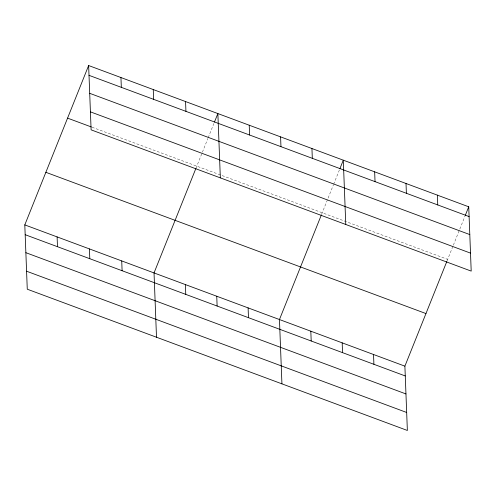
<?xml version="1.0" encoding="UTF-8"?>
<svg xmlns="http://www.w3.org/2000/svg" width="496" height="496" viewBox="0 0 496 496"><rect width="100%" height="100%" fill="white"/><g stroke="black" fill="none" stroke-linecap="round" stroke-linejoin="round"><path stroke-width="0.37" stroke-dasharray="2.48 1.86" d="M195.945 168.293L207.905 138.44M208.19 137.727L213.881 123.516M321.662 214.191L333.337 185.051M333.622 184.345L339.599 169.415M447.094 260.809L453.071 245.88M453.356 245.173L465.031 216.033M91.983 127.199L447.665 259.383"/><path stroke-width="0.74" d="M446.809 261.522L404.891 366.153L407.365 430.466L27.268 289.205L24.8 224.899L88.635 65.534L468.732 206.795L471.2 271.101L91.109 129.847L88.635 65.534M195.945 168.293L154.033 272.924L156.5 337.237M214.452 122.09L217.868 113.565L220.342 177.872M321.377 214.904L279.459 319.542L281.933 383.848M339.884 168.708L343.3 160.177L345.768 224.483M465.316 215.32L468.732 206.795M89.013 75.336L469.104 216.591M89.708 93.322L469.799 234.583M90.415 111.854L470.512 253.115M67.574 118.129L91.264 126.933M45.868 172.31L425.959 313.565M24.8 224.899L404.891 366.153M25.178 234.701L405.269 375.956M25.866 252.687L405.957 393.942M26.579 271.219L406.67 412.474M437.373 195.139L437.751 204.941M406.013 183.489L406.391 193.285M374.66 171.833L375.032 181.635M373.531 354.504L373.91 364.3M342.178 342.848L342.55 352.65M311.941 148.527L312.319 158.323M310.818 331.198L311.197 340.994M280.587 136.871L280.959 146.673M249.228 125.215L249.606 135.017M248.105 307.886L248.477 317.688M216.746 296.236L217.124 306.032M185.56 101.556L185.938 111.358M185.386 284.58L185.764 294.382M153.252 89.553L153.63 99.349M120.943 77.543L121.322 87.346M121.725 260.921L122.103 270.723M89.416 248.911L89.795 258.714M57.108 236.908L57.486 246.704"/></g></svg>
